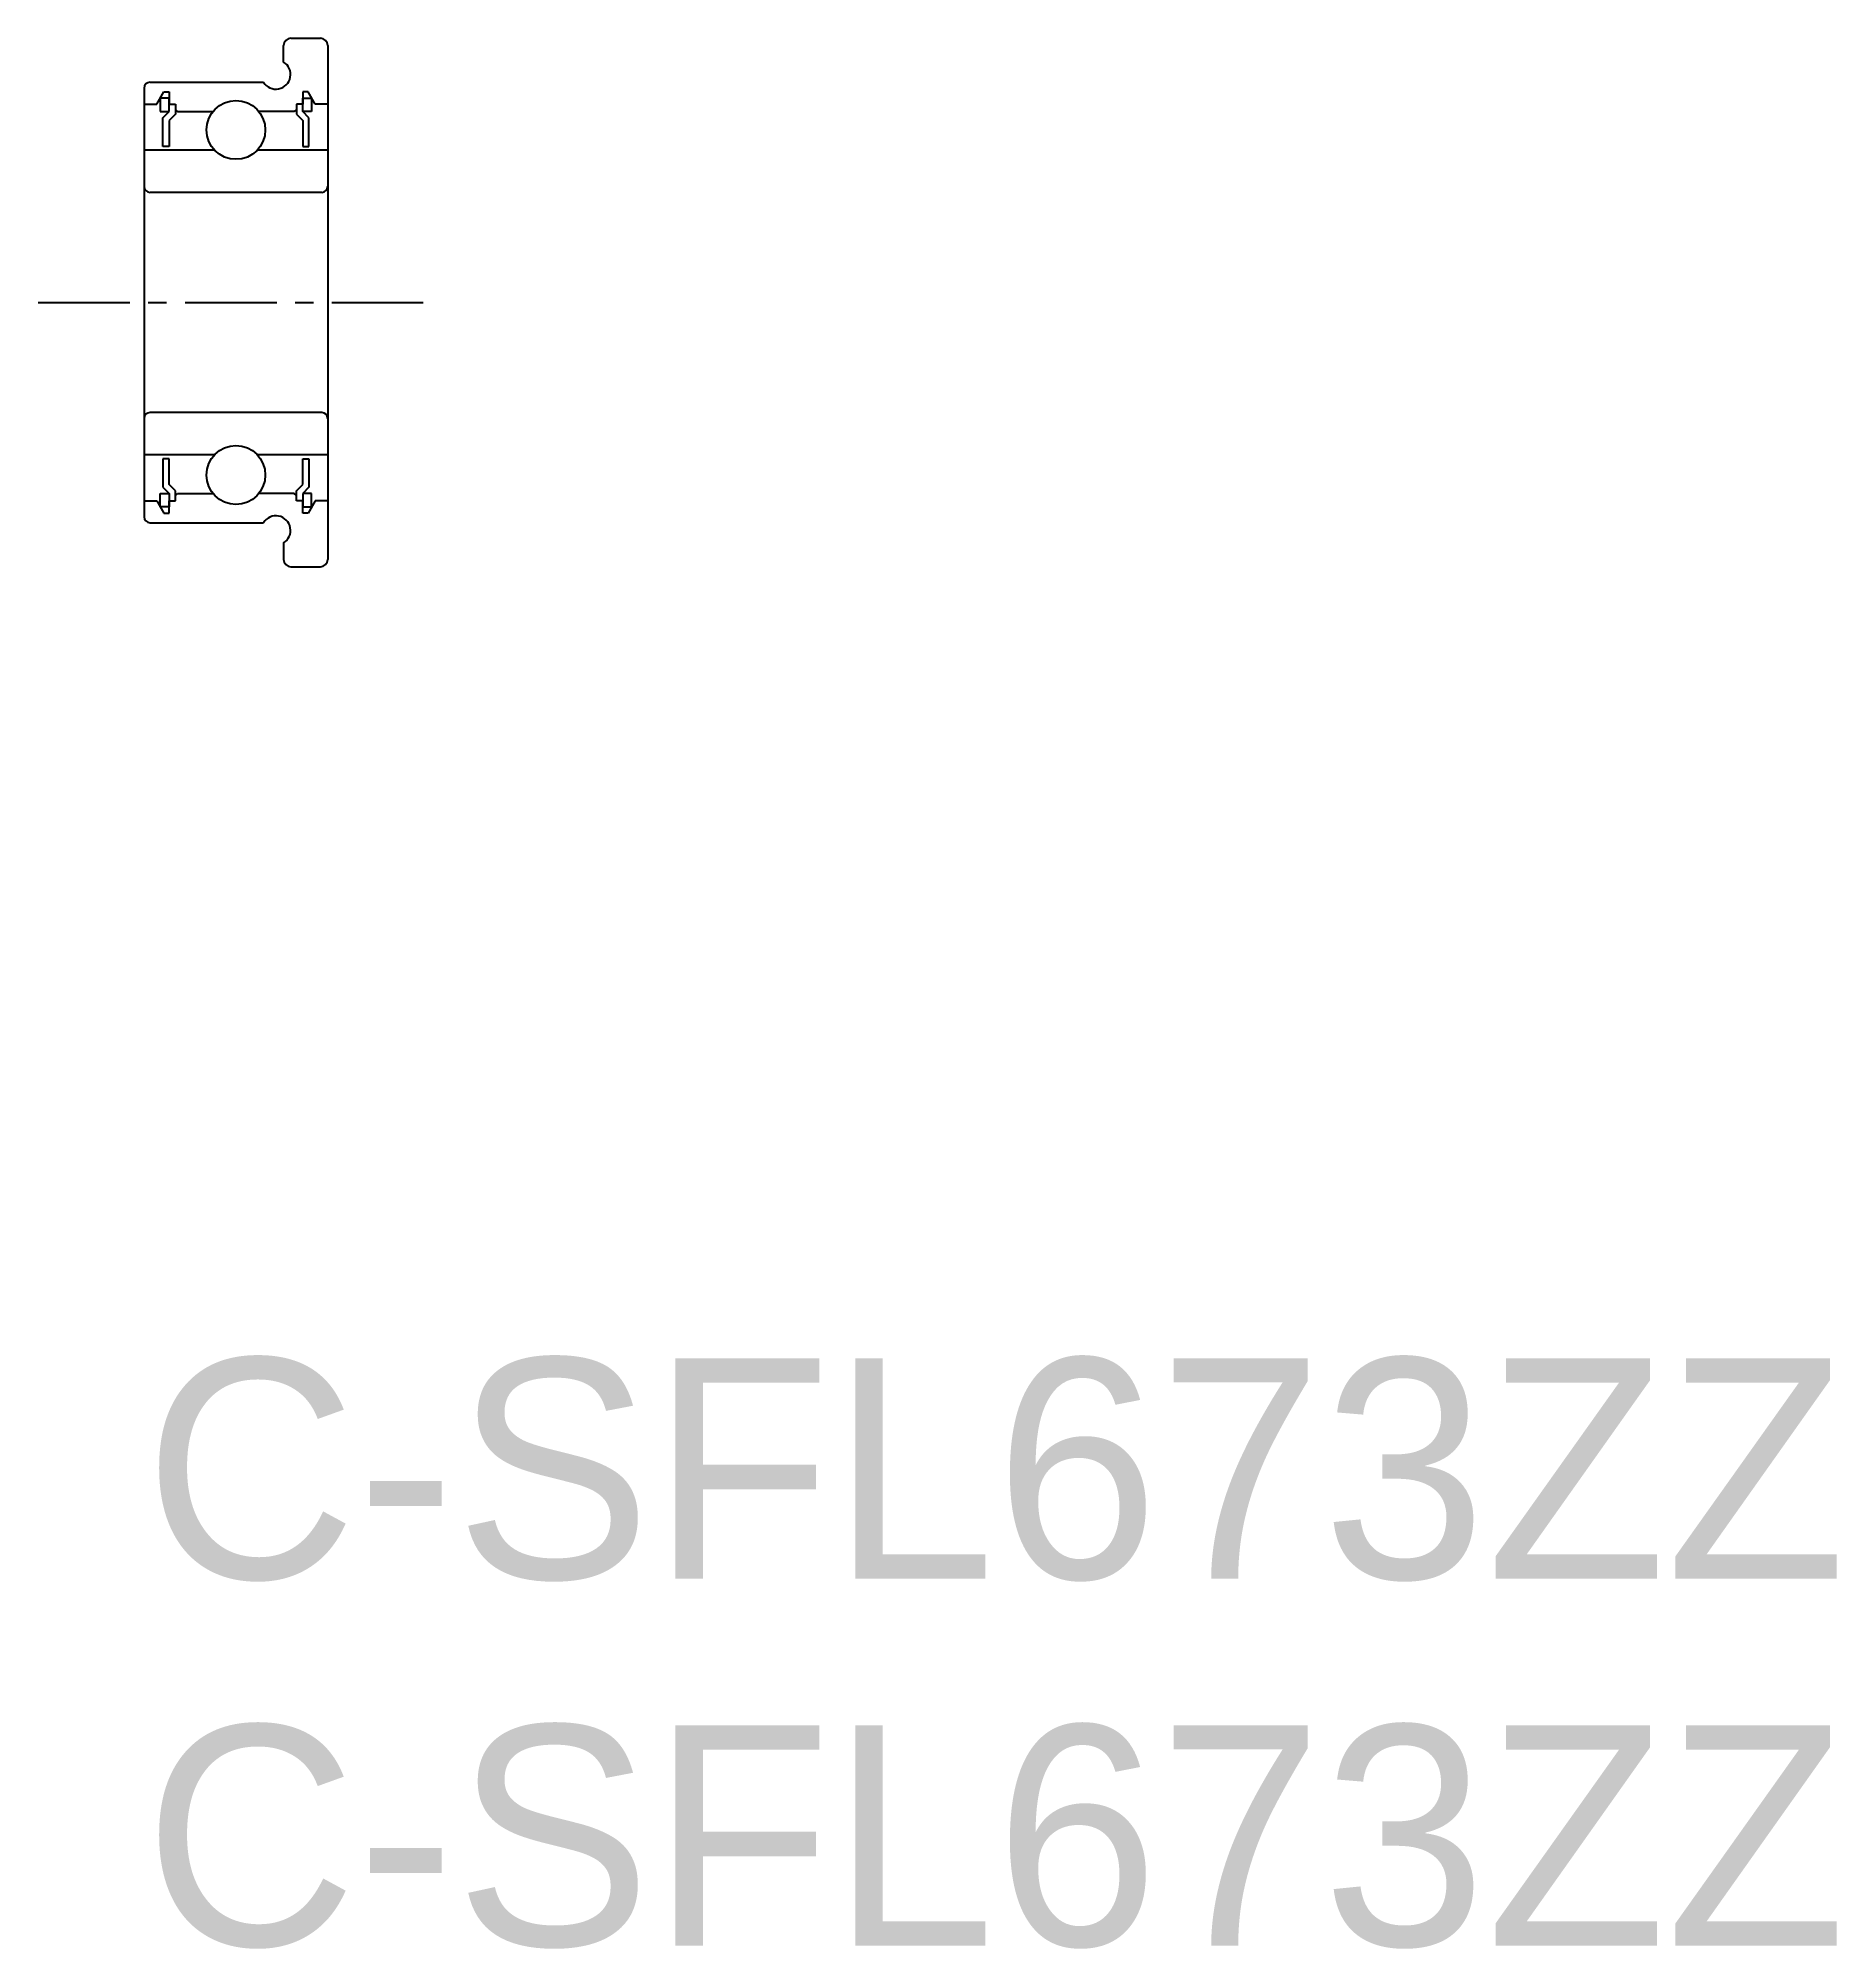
# Model space of a CAD drawing. Extents: x -1.4 to 23.1, y -8 to 18.
import ezdxf

# ---------------------------------------------------------------- set-up
doc = ezdxf.new("R2010")
doc.units = 0
doc.linetypes.add('CENTER', pattern=[2, 1.25, -0.25, 0.25, -0.25])
doc.layers.get('0').update_dxf_attribs({"linetype": 'CONTINUOUS'})
doc.layers.add('CENTER', color=1, linetype='CENTER')

msp = doc.modelspace()

# ---------------------------------------------------------------- linework, layer by layer
at = {"color": 7, "linetype": 'CONTINUOUS'}
for p, q in [((2, 17.983), (2.4, 17.983)), ((1.9, 17.658), (1.9, 17.883)), ((2.5, 17.883), (2.5, 10.883)), ((0, 17.303), (0, 11.463)), ((0.08, 17.383), (1.624, 17.383)), ((0.17, 17.083), (0.268, 17.253)), ((0.268, 17.253), (0.34, 17.253)), ((0.34, 17.253), (0.34, 17.083)), ((2.232, 17.253), (2.16, 17.253)), ((2.16, 17.253), (2.16, 17.083)), ((2.33, 17.083), (2.232, 17.253)), ((0, 17.083), (0.17, 17.083)), ((0.219, 17.168), (0.219, 16.983)), ((0.34, 17.168), (0.219, 17.168)), ((0.219, 16.983), (0.34, 16.983)), ((0.255, 16.898), (0.34, 16.983)), ((0.34, 16.983), (0.34, 17.168)), ((0.34, 17.083), (0.425, 17.083)), ((0.425, 16.948), (0.34, 16.863)), ((0.425, 17.083), (0.425, 16.948)), ((0.425, 17.013), (0.455, 16.983)), ((0.455, 16.983), (0.938, 16.983)), ((2.045, 16.983), (1.562, 16.983)), ((2.075, 17.013), (2.045, 16.983)), ((2.16, 17.083), (2.075, 17.083)), ((2.075, 17.083), (2.075, 16.948)), ((2.075, 16.948), (2.16, 16.863)), ((2.16, 16.983), (2.16, 17.168)), ((2.16, 17.168), (2.281, 17.168)), ((2.281, 16.983), (2.16, 16.983)), ((2.245, 16.898), (2.16, 16.983)), ((2.281, 17.168), (2.281, 16.983)), ((2.5, 17.083), (2.33, 17.083)), ((0.255, 16.51), (0.255, 16.898)), ((0.34, 16.863), (0.34, 16.51)), ((2.16, 16.863), (2.16, 16.51)), ((2.245, 16.51), (2.245, 16.898)), ((0.96, 16.458), (0, 16.458)), ((0.34, 16.51), (0.255, 16.51)), ((2.5, 16.458), (1.54, 16.458)), ((2.16, 16.51), (2.245, 16.51)), ((2.42, 15.883), (0.08, 15.883)), ((2.42, 12.883), (0.08, 12.883)), ((0.96, 12.308), (0, 12.308)), ((0.34, 12.255), (0.255, 12.255)), ((0.255, 12.255), (0.255, 11.868)), ((0.34, 11.903), (0.34, 12.255)), ((2.5, 12.308), (1.54, 12.308)), ((2.16, 12.255), (2.245, 12.255)), ((2.16, 11.903), (2.16, 12.255)), ((2.245, 12.255), (2.245, 11.868)), ((0.219, 11.598), (0.219, 11.783)), ((0.219, 11.783), (0.34, 11.783)), ((0.255, 11.868), (0.34, 11.783)), ((0.425, 11.818), (0.34, 11.903)), ((0.34, 11.783), (0.34, 11.598)), ((0.425, 11.683), (0.425, 11.818)), ((0.425, 11.753), (0.455, 11.783)), ((0.455, 11.783), (0.938, 11.783)), ((2.045, 11.783), (1.562, 11.783)), ((2.075, 11.753), (2.045, 11.783)), ((2.075, 11.818), (2.16, 11.903)), ((2.075, 11.683), (2.075, 11.818)), ((2.245, 11.868), (2.16, 11.783)), ((2.16, 11.783), (2.16, 11.598)), ((2.281, 11.783), (2.16, 11.783)), ((2.281, 11.598), (2.281, 11.783)), ((0, 11.683), (0.17, 11.683)), ((0.17, 11.683), (0.268, 11.513)), ((0.34, 11.598), (0.219, 11.598)), ((0.268, 11.513), (0.34, 11.513)), ((0.34, 11.683), (0.425, 11.683)), ((0.34, 11.513), (0.34, 11.683)), ((2.16, 11.683), (2.075, 11.683)), ((2.16, 11.513), (2.16, 11.683)), ((2.16, 11.598), (2.281, 11.598)), ((2.232, 11.513), (2.16, 11.513)), ((2.33, 11.683), (2.232, 11.513)), ((2.281, 11.598), (2.281, 11.598)), ((2.305, 11.64), (2.305, 11.64)), ((2.5, 11.683), (2.33, 11.683)), ((0.08, 11.383), (1.624, 11.383)), ((1.9, 11.107), (1.9, 10.883)), ((2, 10.783), (2.4, 10.783))]:
    msp.add_line(p, q, dxfattribs=at)
for centre in [(1.25, 16.733), (1.25, 12.033)]:
    msp.add_circle(centre, 0.4, dxfattribs=at)
for centre, radius, start, end in [((2, 17.883), 0.1, 90, 180), ((2.4, 17.883), 0.1, 360, 90), ((1.794, 17.489), 0.2, 212.0291, 57.9709), ((0.08, 17.303), 0.08, 90, 180), ((0.08, 15.963), 0.08, 180, 270), ((2.42, 15.963), 0.08, 270, 0), ((0.08, 12.803), 0.08, 90, 180), ((2.42, 12.803), 0.08, 0, 90), ((0.08, 11.463), 0.08, 180, 270), ((1.794, 11.277), 0.2, 302.0291, 147.9709), ((2, 10.883), 0.1, 180, 270), ((2.4, 10.883), 0.1, 270, 360)]:
    msp.add_arc(centre, radius, start, end, dxfattribs=at)
at = {"layer": 'CENTER', "color": 1, "linetype": 'CENTER'}
msp.add_line((-1.444, 14.383), (3.802, 14.383), dxfattribs=at)

# ---------------------------------------------------------------- texts
at = {"color": 7, "linetype": 'CONTINUOUS'}
for p in [(0, -3), (0, -8)]:
    msp.add_text('C-SFL673ZZ', height=3, dxfattribs=at).set_placement(p)

doc.saveas('drawing.dxf')
